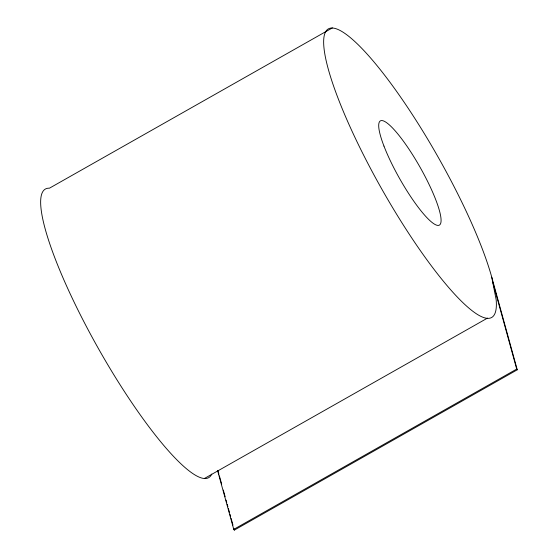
<?xml version="1.0" encoding="UTF-8"?>
<svg xmlns="http://www.w3.org/2000/svg" width="558" height="558" viewBox="0 0 558 558"><rect width="100%" height="100%" fill="white"/><g stroke="black" fill="none" stroke-linecap="round" stroke-linejoin="round"><path stroke-width="0.84" d="M332.38 27.9L49.439 188.192A165.789 32.378 60.5 0 0 99.24 350.019A165.789 32.378 60.5 0 0 211.775 474.049M204.528 478.415L487.469 318.116M491.758 277.207L496.174 299.799A165.789 32.378 60.5 0 1 378.631 183.422A165.789 32.378 60.5 0 1 350.117 37.421A165.789 32.378 60.5 0 1 491.758 277.207L517.266 369.808L234.332 530.1L233.76 529.375L516.701 369.082L492.658 281.811M516.701 369.082L517.266 369.808M218.018 470.868L218.931 474.202M219.392 475.876L221.693 484.218M223.298 490.057L225.139 496.732M226.06 500.066L226.75 502.57M227.204 504.237L227.894 506.741M228.355 508.408L229.505 512.579M229.966 514.246L230.656 516.75M231.117 518.424L232.951 525.092M233.872 528.433L234.332 530.1M217.585 470.638L233.76 529.375M383.974 146.105A59.866 11.69 60.5 0 0 437.925 225.411A59.866 11.69 60.5 0 0 407.863 147.514A59.866 11.69 60.5 0 0 383.974 146.105"/></g></svg>
